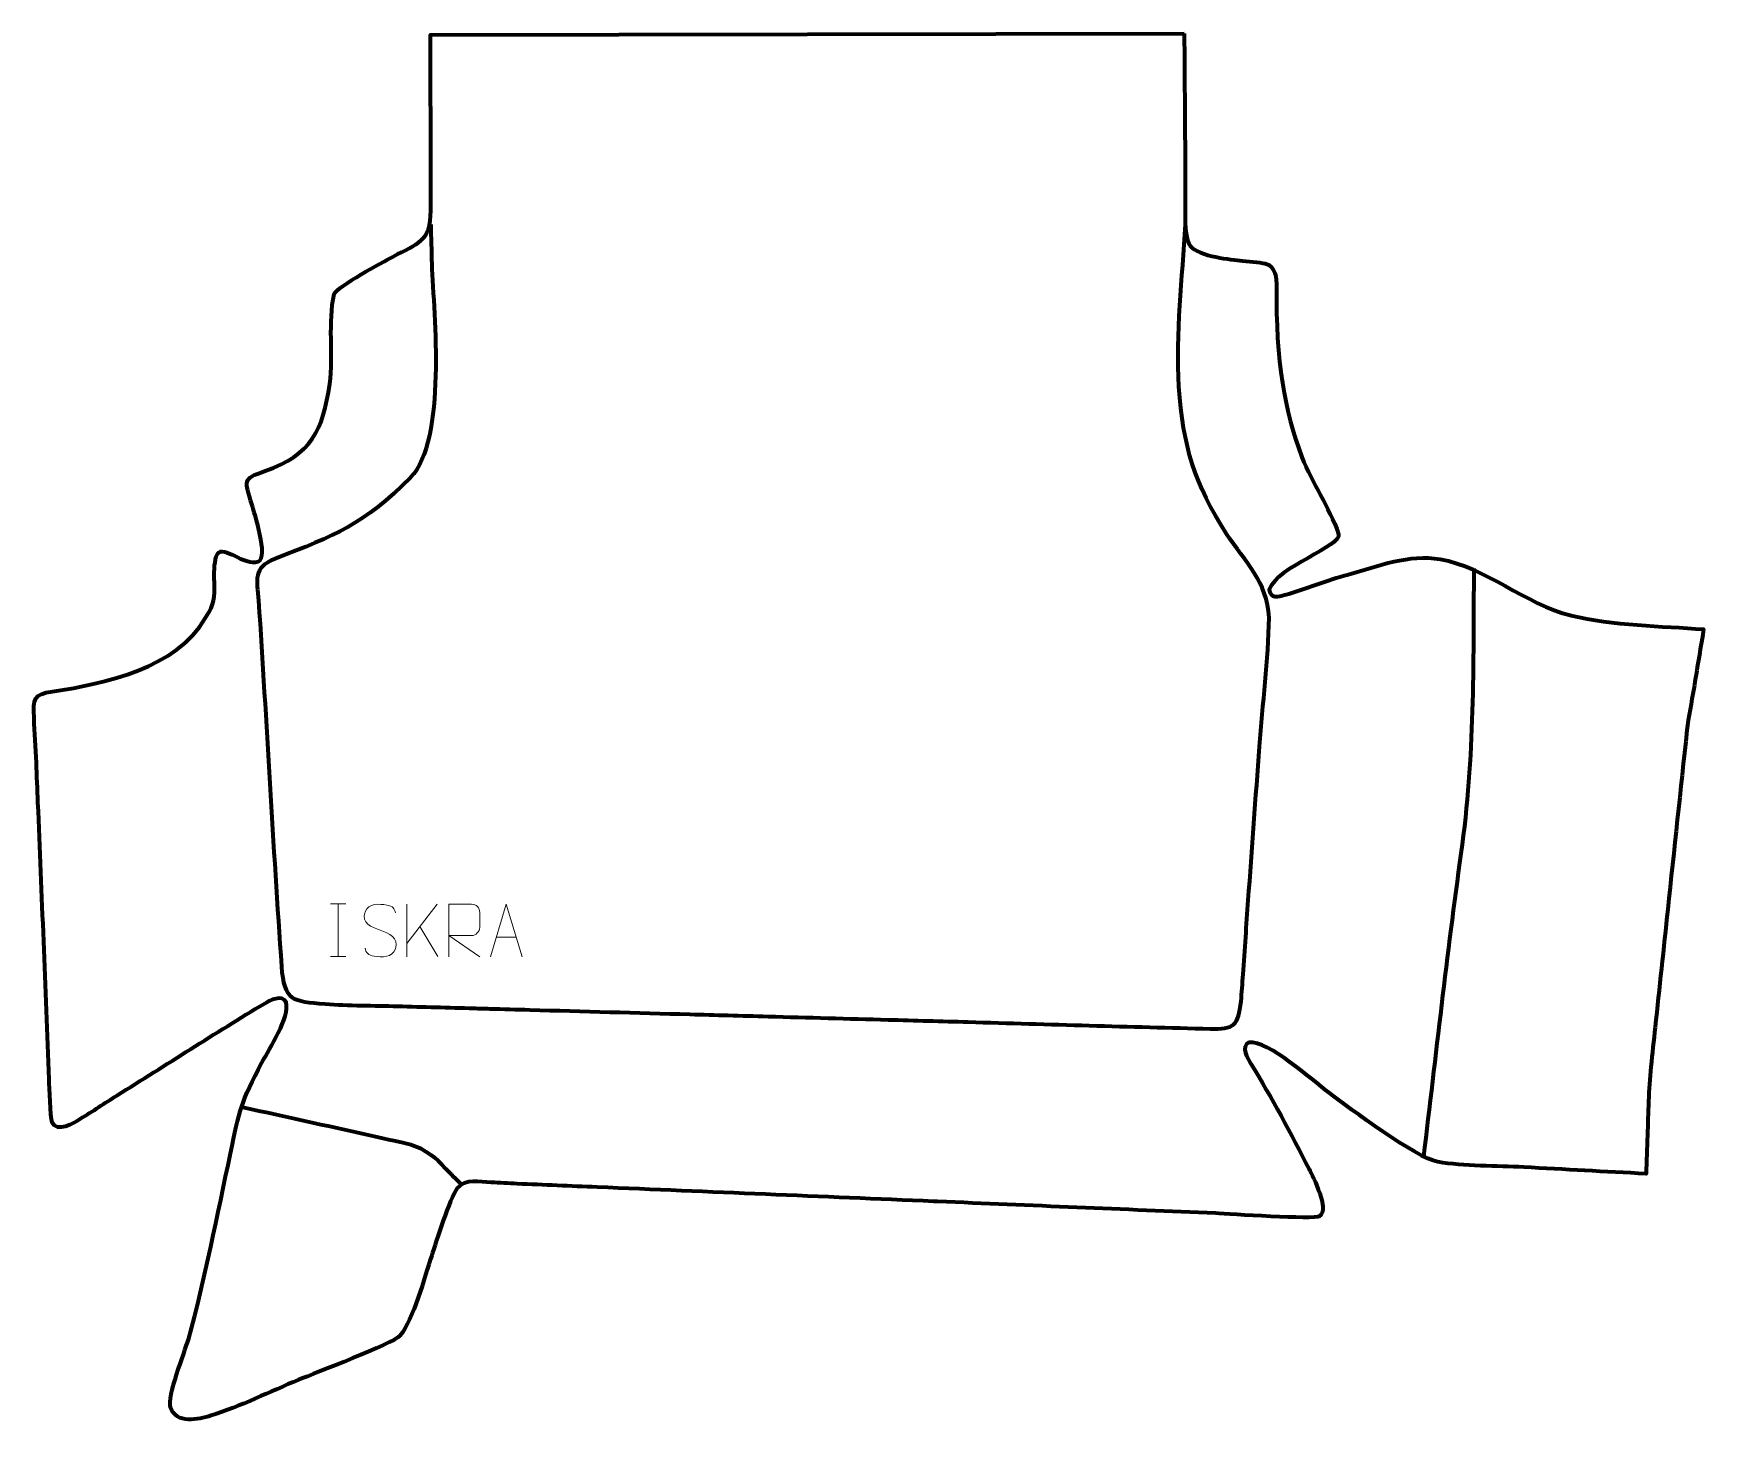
# Model space of a CAD drawing. Header units: millimetres. Extents: x -329 to 466, y -302 to 360.
import ezdxf

# ---------------------------------------------------------------- set-up
doc = ezdxf.new("R2010")
doc.units = ezdxf.units.MM
doc.header["$MEASUREMENT"] = 0
doc.layers.add('layer 2', color=7, linetype='Continuous')
doc.layers.add('layer 3', color=7, linetype='Continuous')

msp = doc.modelspace()

# ---------------------------------------------------------------- linework, layer by layer
at = {"layer": 'layer 2', "color": 142, "lineweight": 158}
for points, knots in [([(-139.5367, 269.3125), (-139.3741, 262.9931), (-139.2114, 256.6737), (-139.0488, 250.3543), (-139.0488, 250.3543), (-138.0727, 225.7399), (-131.7922, 166.9798), (-149.1934, 148.7146), (-149.1934, 148.7146), (-171.3326, 126.4162), (-185.1006, 121.0959), (-213.6205, 110.0854), (-213.6205, 110.0854), (-224.4876, 105.5701), (-222.1955, 100.3876), (-221.5098, 90.1339), (-221.5098, 90.1339), (-217.6555, 32.0794), (-214.6598, -26.0532), (-210.5922, -84.0859), (-210.5922, -84.0859), (-209.4495, -100.3881), (-205.3595, -100.6398), (-189.8515, -101.8754), (-189.8515, -101.8754), (-178.6571, -102.7218), (-166.539, -102.6368), (-155.2135, -102.9503), (-155.2135, -102.9503), (-143.1446, -103.2844), (-131.0757, -103.6182), (-119.0068, -103.9521), (-119.0068, -103.9521), (-116.466, -104.0223), (-113.9253, -104.0927), (-111.3845, -104.1629), (-111.3845, -104.1629), (-105.0326, -104.3387), (-98.6805, -104.5145), (-92.3285, -104.6902), (-92.3285, -104.6902), (-66.9205, -105.3932), (-41.5124, -106.0962), (-16.1043, -106.7992), (-16.1043, -106.7992), (-10.0699, -106.9662), (-4.0355, -107.1331), (1.999, -107.3001), (1.999, -107.3001), (8.351, -107.4758), (14.703, -107.6516), (21.055, -107.8273), (21.055, -107.8273), (40.1111, -108.3546), (59.1671, -108.8818), (78.2232, -109.4091), (78.2232, -109.4091), (90.9272, -109.7606), (103.6312, -110.1121), (116.3353, -110.4636), (116.3353, -110.4636), (154.7615, -111.5305), (193.1678, -112.8118), (231.601, -113.6916), (231.601, -113.6916), (242.7688, -113.9472), (245.0324, -112.2639), (246.2309, -100.5926), (246.2309, -100.5926), (246.6678, -96.3372), (246.884, -92.0483), (247.1983, -87.7813), (247.1983, -87.7813), (248.1009, -76.045), (248.822, -64.2945), (249.6741, -52.5541), (249.6741, -52.5541), (251.4543, -28.1526), (253.2344, -3.7511), (255.0145, 20.6504), (255.0145, 20.6504), (256.5478, 40.773), (259.2592, 61.9533), (259.5818, 82.0159), (259.5818, 82.0159), (258.7217, 99.2841), (248.3376, 108.429), (239.3622, 121.9295), (239.3622, 121.9295), (224.0171, 145.8615), (218.6379, 163.5754), (216.6778, 191.9114), (216.6778, 191.9114), (215.1476, 217.5185), (218.2903, 243.6937), (219.8412, 269.2841)], [0, 0, 0, 0, 0.04, 0.04, 0.04, 0.04, 0.08, 0.08, 0.08, 0.08, 0.12, 0.12, 0.12, 0.12, 0.16, 0.16, 0.16, 0.16, 0.2, 0.2, 0.2, 0.2, 0.24, 0.24, 0.24, 0.24, 0.28, 0.28, 0.28, 0.28, 0.32, 0.32, 0.32, 0.32, 0.36, 0.36, 0.36, 0.36, 0.4, 0.4, 0.4, 0.4, 0.44, 0.44, 0.44, 0.44, 0.48, 0.48, 0.48, 0.48, 0.52, 0.52, 0.52, 0.52, 0.56, 0.56, 0.56, 0.56, 0.6, 0.6, 0.6, 0.6, 0.64, 0.64, 0.64, 0.64, 0.68, 0.68, 0.68, 0.68, 0.72, 0.72, 0.72, 0.72, 0.76, 0.76, 0.76, 0.76, 0.8, 0.8, 0.8, 0.8, 0.84, 0.84, 0.84, 0.84, 0.88, 0.88, 0.88, 0.88, 0.92, 0.92, 0.92, 0.92, 1, 1, 1, 1]), ([(357.0295, 105.4274), (356.7935, 59.1512), (357.3842, 15.8799), (350.9259, -30.2301), (350.9259, -30.2301), (344.2024, -78.3138), (338.8839, -126.5638), (333.0831, -174.7628)], [0, 0, 0, 0, 0.33333333, 0.33333333, 0.33333333, 0.33333333, 1, 1, 1, 1]), ([(-229.7699, -150.8506), (-207.2846, -155.8883), (-184.761, -160.75), (-162.2881, -165.7785), (-162.2881, -165.7785), (-147.3221, -169.1274), (-143.1112, -168.9578), (-132.283, -180.369), (-132.283, -180.369), (-129.9345, -182.844), (-127.6386, -185.1737), (-125.1918, -187.5341)], [0, 0, 0, 0, 0.25, 0.25, 0.25, 0.25, 0.5, 0.5, 0.5, 0.5, 1, 1, 1, 1])]:
    msp.add_open_spline(points, degree=3, knots=knots, dxfattribs=at)
at = {"layer": 'layer 2', "color": 142, "lineweight": 9}
for points in [[(-187.19, -54.2777), (-187.19, -54.2777), (-180.0157, -54.2777), (-180.0157, -54.2777)], [(-183.6029, -54.2777), (-183.6029, -54.2777), (-183.6029, -79.2528), (-183.6029, -79.2528)], [(-150.931, -54.4518), (-150.931, -54.4518), (-150.931, -79.4269), (-150.931, -79.4269)], [(-136.5424, -54.4518), (-136.5424, -54.4518), (-150.931, -73.1076), (-150.931, -73.1076)], [(-136.2169, -79.3311), (-136.2169, -79.3311), (-144.6946, -65.0051), (-144.6946, -65.0051)], [(-108.2915, -70.1695), (-108.2915, -70.1695), (-98.7876, -70.1695), (-98.7876, -70.1695)], [(-187.19, -79.2528), (-187.19, -79.2528), (-180.0157, -79.2528), (-180.0157, -79.2528)]]:
    msp.add_open_spline(points, degree=3, dxfattribs=at)
for points, knots in [([(-163.5857, -66.7653), (-167.8377, -65.2937), (-172.75, -63.4963), (-170.7432, -57.9712), (-170.7432, -57.9712), (-169.2384, -53.8278), (-164.0202, -54.2167), (-160.4136, -54.8183), (-160.4136, -54.8183), (-157.5505, -55.2959), (-156.6851, -56.5101), (-156.3742, -58.596)], [0, 0, 0, 0, 0.25, 0.25, 0.25, 0.25, 0.5, 0.5, 0.5, 0.5, 1, 1, 1, 1]), ([(-130.8951, -79.4269), (-130.8951, -79.4269), (-130.8951, -54.4519), (-130.8951, -54.4519), (-130.8951, -54.4519), (-127.2972, -54.4519), (-123.6985, -54.4519), (-120.1003, -54.4519), (-120.1003, -54.4519), (-117.7729, -54.4896), (-116.2143, -55.9808), (-116.2184, -58.3493), (-116.2184, -58.3493), (-116.2188, -60.3866), (-116.2188, -63.4486), (-116.2184, -65.4864), (-116.2184, -65.4864), (-116.2249, -67.3634), (-118.0388, -69.3069), (-120.05, -69.326), (-120.05, -69.326), (-120.05, -69.326), (-130.8951, -69.326), (-130.8951, -69.326), (-130.8951, -69.326), (-130.8951, -69.326), (-116.2277, -79.4269), (-116.2277, -79.4269)], [0, 0, 0, 0, 0.125, 0.125, 0.125, 0.125, 0.25, 0.25, 0.25, 0.25, 0.375, 0.375, 0.375, 0.375, 0.5, 0.5, 0.5, 0.5, 0.625, 0.625, 0.625, 0.625, 0.75, 0.75, 0.75, 0.75, 1, 1, 1, 1]), ([(-111.0164, -79.4269), (-111.0164, -79.4269), (-103.6391, -54.4518), (-103.6391, -54.4518), (-103.6391, -54.4518), (-103.6391, -54.4518), (-96.0626, -79.4269), (-96.0626, -79.4269)], [0, 0, 0, 0, 0.33333333, 0.33333333, 0.33333333, 0.33333333, 1, 1, 1, 1]), ([(-163.5857, -66.7655), (-159.5637, -68.4136), (-154.5298, -70.3035), (-156.3654, -75.6684), (-156.3654, -75.6684), (-157.8265, -79.9385), (-162.7415, -79.6815), (-166.4708, -79.1264), (-166.4708, -79.1264), (-169.2232, -78.7162), (-170.4452, -77.5017), (-170.8234, -75.3877)], [0, 0, 0, 0, 0.25, 0.25, 0.25, 0.25, 0.5, 0.5, 0.5, 0.5, 1, 1, 1, 1])]:
    msp.add_open_spline(points, degree=3, knots=knots, dxfattribs=at)
at = {"layer": 'layer 3', "color": 242, "lineweight": 158}
msp.add_open_spline([(219.1946, 360.2313), (219.1946, 360.2313), (-139.7133, 359.5251), (-139.7133, 359.5251), (-139.7133, 359.5251), (-139.6531, 331.6553), (-139.3414, 303.7818), (-139.4841, 275.9124), (-139.4841, 275.9124), (-139.5614, 260.8372), (-145.6476, 260.4882), (-157.5155, 253.914), (-157.5155, 253.914), (-162.3042, 251.2633), (-184.1051, 239.8883), (-185.5308, 236.0658), (-185.5308, 236.0658), (-188.5014, 222.4945), (-185.7746, 207.5868), (-187.5917, 193.2902), (-187.5917, 193.2902), (-190.8628, 171.3043), (-196.3092, 159.5465), (-218.3303, 151.9269), (-218.3303, 151.9269), (-229.6717, 148.0026), (-227.9356, 147.2381), (-224.7253, 136.0329), (-224.7253, 136.0329), (-223.5309, 132.0274), (-216.5279, 110.5033), (-221.6161, 108.7981), (-221.6161, 108.7981), (-228.5432, 106.4766), (-238.118, 116.9437), (-241.0319, 112.4458), (-241.0319, 112.4458), (-241.9564, 111.0189), (-242.1958, 108.5893), (-242.4004, 106.9462), (-242.4004, 106.9462), (-242.6579, 104.3583), (-242.5982, 101.7873), (-242.5516, 99.1945), (-242.5516, 99.1945), (-242.5192, 90.7752), (-242.1881, 89.4933), (-246.6784, 81.8826), (-246.6784, 81.8826), (-260.8793, 57.8128), (-293.9974, 50.7632), (-319.5484, 46.8955), (-319.5484, 46.8955), (-328.6603, 45.5268), (-328.6872, 43.562), (-328.3809, 34.2855), (-328.3809, 34.2855), (-328.1499, 27.2841), (-327.5851, 20.0888), (-327.2919, 13.0088), (-327.2919, 13.0088), (-327.029, 6.6593), (-326.7654, 0.3099), (-326.5021, -6.0395), (-326.5021, -6.0395), (-324.6791, -50.0128), (-322.8403, -93.9565), (-321.1928, -137.9373), (-321.1928, -137.9373), (-321.0664, -141.3103), (-320.6178, -155.6427), (-319.7625, -158.281), (-319.7625, -158.281), (-317.4209, -163.6171), (-309.4961, -158.5542), (-306.3177, -156.644), (-306.3177, -156.644), (-300.6109, -153.2142), (-294.6673, -149.1714), (-288.9284, -145.5977), (-288.9284, -145.5977), (-265.5183, -131.0098), (-242.2872, -116.0261), (-218.6743, -101.7794), (-218.6743, -101.7794), (-216.1069, -100.2305), (-210.4463, -97.2321), (-208.3236, -101.0242), (-208.3236, -101.0242), (-206.5762, -108.3407), (-216.2601, -122.9847), (-219.8712, -129.721), (-219.8712, -129.721), (-229.7911, -148.2701), (-230.5492, -152.6619), (-234.873, -173.087), (-234.873, -173.087), (-241.1131, -202.4602), (-246.9681, -232.8196), (-254.8876, -261.7385), (-254.8876, -261.7385), (-256.8972, -268.2468), (-265.0186, -288.602), (-263.412, -294.1109), (-263.412, -294.1109), (-260.5437, -302.1995), (-250.4178, -299.7943), (-244.0655, -297.9075), (-244.0655, -297.9075), (-230.3321, -293.5491), (-215.9167, -286.4534), (-202.4187, -280.8674), (-202.4187, -280.8674), (-194.6928, -277.7446), (-157.7962, -263.696), (-154.1882, -259.9411), (-154.1882, -259.9411), (-147.7862, -252.0133), (-142.4656, -232.0739), (-139.0829, -221.6406), (-139.0829, -221.6406), (-136.8282, -214.6861), (-130.6634, -194.8129), (-126.8861, -189.641), (-126.8861, -189.641), (-123.1616, -184.955), (-116.274, -186.6349), (-110.7871, -186.9029), (-110.7871, -186.9029), (-106.6443, -187.1052), (-102.5048, -187.3503), (-98.361, -187.5448), (-98.361, -187.5448), (-85.6523, -188.0815), (-72.9435, -188.6183), (-60.2348, -189.1551), (-60.2348, -189.1551), (-6.8581, -191.4096), (46.5185, -193.6639), (99.8952, -195.9184), (99.8952, -195.9184), (99.8952, -195.9184), (101.8016, -195.9988), (101.8016, -195.9988), (101.8016, -195.9988), (145.9644, -197.8641), (190.1272, -199.7295), (234.2901, -201.5947), (234.2901, -201.5947), (240.8717, -201.951), (280.8887, -204.6711), (283.6852, -203.0253), (283.6852, -203.0253), (288.3999, -199.4335), (280.6099, -184.5209), (278.6266, -180.5624), (278.6266, -180.5624), (269.9079, -163.4703), (260.9801, -146.7856), (250.9367, -130.4218), (250.9367, -130.4218), (249.4372, -127.9851), (245.8661, -122.1579), (249.9504, -120.2242), (249.9504, -120.2242), (259.3442, -119.253), (280.0532, -138.1546), (288.1494, -144.1937), (288.1494, -144.1937), (298.293, -151.7213), (329.3152, -175.1995), (339.952, -177.1001), (339.952, -177.1001), (352.2233, -179.2926), (368.1187, -178.9385), (380.9271, -179.6349), (380.9271, -179.6349), (400.2961, -180.6881), (419.6654, -181.7383), (439.0346, -182.7898), (439.0346, -182.7898), (439.2536, -176.6981), (439.4726, -170.6065), (439.6916, -164.5148), (439.6916, -164.5148), (440.0825, -153.6412), (440.1692, -142.7266), (441.3358, -131.9052), (441.3358, -131.9052), (442.0174, -125.5821), (442.6939, -119.2583), (443.372, -112.9349), (443.372, -112.9349), (445.373, -94.2803), (447.3738, -75.6259), (449.3746, -56.9714), (449.3746, -56.9714), (452.4261, -28.5211), (455.4051, -0.0432), (458.5351, 28.3961), (458.5351, 28.3961), (459.2062, 34.494), (460.7294, 41.996), (461.7575, 48.1997), (461.7575, 48.1997), (463.2678, 57.3127), (464.7782, 66.4258), (466.2885, 75.5388), (466.2885, 75.5388), (466.2885, 75.5388), (466.4447, 76.4815), (466.4447, 76.4815), (466.4447, 76.4815), (446.4363, 78.1009), (423.2024, 78.1551), (403.3752, 83.0609), (403.3752, 83.0609), (381.578, 88.4542), (362.3654, 106.1961), (341.0987, 109.8796), (341.0987, 109.8796), (326.1454, 112.4695), (311.6806, 106.5944), (297.3491, 102.6536), (297.3491, 102.6536), (286.9819, 99.7669), (277.3098, 96.0059), (267.1382, 92.8384), (267.1382, 92.8384), (264.266, 91.9441), (259.8154, 90.9117), (259.696, 95.4161), (259.696, 95.4161), (263.3983, 106.3245), (294.5623, 116.1032), (292.6378, 121.8267), (292.6378, 121.8267), (288.1683, 135.12), (280.1776, 145.5994), (275.1984, 158.5065), (275.1984, 158.5065), (267.0295, 179.6818), (262.6354, 204.7045), (263.1341, 239.5116), (263.1341, 239.5116), (263.1945, 243.7236), (262.5792, 249.4779), (257.7944, 250.6496), (257.7944, 250.6496), (254.9749, 251.3401), (248.9662, 251.6367), (245.6131, 252.0641), (245.6131, 252.0641), (239.8046, 252.8023), (224.0294, 254.3667), (221.3166, 260.1068), (221.3166, 260.1068), (218.7779, 265.4782), (219.7557, 281.6228), (219.7072, 288.4695), (219.7072, 288.4695), (219.585, 305.6938), (219.4599, 322.9183), (219.3374, 340.1426), (219.3374, 340.1426), (219.2897, 346.8389), (219.2422, 353.535), (219.1946, 360.2313)], degree=3, knots=[0, 0, 0, 0, 0.01470588, 0.01470588, 0.01470588, 0.01470588, 0.02941176, 0.02941176, 0.02941176, 0.02941176, 0.04411765, 0.04411765, 0.04411765, 0.04411765, 0.05882353, 0.05882353, 0.05882353, 0.05882353, 0.07352941, 0.07352941, 0.07352941, 0.07352941, 0.08823529, 0.08823529, 0.08823529, 0.08823529, 0.10294118, 0.10294118, 0.10294118, 0.10294118, 0.11764706, 0.11764706, 0.11764706, 0.11764706, 0.13235294, 0.13235294, 0.13235294, 0.13235294, 0.14705882, 0.14705882, 0.14705882, 0.14705882, 0.16176471, 0.16176471, 0.16176471, 0.16176471, 0.17647059, 0.17647059, 0.17647059, 0.17647059, 0.19117647, 0.19117647, 0.19117647, 0.19117647, 0.20588235, 0.20588235, 0.20588235, 0.20588235, 0.22058824, 0.22058824, 0.22058824, 0.22058824, 0.23529412, 0.23529412, 0.23529412, 0.23529412, 0.25, 0.25, 0.25, 0.25, 0.26470588, 0.26470588, 0.26470588, 0.26470588, 0.27941176, 0.27941176, 0.27941176, 0.27941176, 0.29411765, 0.29411765, 0.29411765, 0.29411765, 0.30882353, 0.30882353, 0.30882353, 0.30882353, 0.32352941, 0.32352941, 0.32352941, 0.32352941, 0.33823529, 0.33823529, 0.33823529, 0.33823529, 0.35294118, 0.35294118, 0.35294118, 0.35294118, 0.36764706, 0.36764706, 0.36764706, 0.36764706, 0.38235294, 0.38235294, 0.38235294, 0.38235294, 0.39705882, 0.39705882, 0.39705882, 0.39705882, 0.41176471, 0.41176471, 0.41176471, 0.41176471, 0.42647059, 0.42647059, 0.42647059, 0.42647059, 0.44117647, 0.44117647, 0.44117647, 0.44117647, 0.45588235, 0.45588235, 0.45588235, 0.45588235, 0.47058824, 0.47058824, 0.47058824, 0.47058824, 0.48529412, 0.48529412, 0.48529412, 0.48529412, 0.5, 0.5, 0.5, 0.5, 0.51470588, 0.51470588, 0.51470588, 0.51470588, 0.52941176, 0.52941176, 0.52941176, 0.52941176, 0.54411765, 0.54411765, 0.54411765, 0.54411765, 0.55882353, 0.55882353, 0.55882353, 0.55882353, 0.57352941, 0.57352941, 0.57352941, 0.57352941, 0.58823529, 0.58823529, 0.58823529, 0.58823529, 0.60294118, 0.60294118, 0.60294118, 0.60294118, 0.61764706, 0.61764706, 0.61764706, 0.61764706, 0.63235294, 0.63235294, 0.63235294, 0.63235294, 0.64705882, 0.64705882, 0.64705882, 0.64705882, 0.66176471, 0.66176471, 0.66176471, 0.66176471, 0.67647059, 0.67647059, 0.67647059, 0.67647059, 0.69117647, 0.69117647, 0.69117647, 0.69117647, 0.70588235, 0.70588235, 0.70588235, 0.70588235, 0.72058824, 0.72058824, 0.72058824, 0.72058824, 0.73529412, 0.73529412, 0.73529412, 0.73529412, 0.75, 0.75, 0.75, 0.75, 0.76470588, 0.76470588, 0.76470588, 0.76470588, 0.77941176, 0.77941176, 0.77941176, 0.77941176, 0.79411765, 0.79411765, 0.79411765, 0.79411765, 0.80882353, 0.80882353, 0.80882353, 0.80882353, 0.82352941, 0.82352941, 0.82352941, 0.82352941, 0.83823529, 0.83823529, 0.83823529, 0.83823529, 0.85294118, 0.85294118, 0.85294118, 0.85294118, 0.86764706, 0.86764706, 0.86764706, 0.86764706, 0.88235294, 0.88235294, 0.88235294, 0.88235294, 0.89705882, 0.89705882, 0.89705882, 0.89705882, 0.91176471, 0.91176471, 0.91176471, 0.91176471, 0.92647059, 0.92647059, 0.92647059, 0.92647059, 0.94117647, 0.94117647, 0.94117647, 0.94117647, 0.95588235, 0.95588235, 0.95588235, 0.95588235, 0.97058824, 0.97058824, 0.97058824, 0.97058824, 1, 1, 1, 1], dxfattribs=at)

doc.saveas('drawing.dxf')
